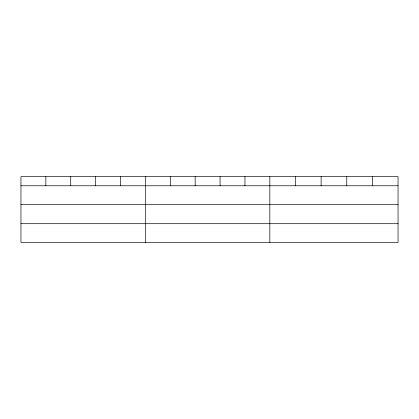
<?xml version="1.0" encoding="UTF-8"?>
<svg xmlns="http://www.w3.org/2000/svg" width="419" height="419" viewBox="0 0 419 419"><rect width="100%" height="100%" fill="white"/><g stroke="black" fill="none" stroke-linecap="round" stroke-linejoin="round"><path stroke-width="0.63" d="M398.05 204.451L398.05 176.619L20.95 176.619L20.95 242.381L398.05 242.381L398.05 204.451L20.95 204.451M20.95 185.769L398.05 185.769M20.95 223.699L398.05 223.699M372.407 176.619L372.407 185.769M346.764 176.619L346.764 185.769M321.122 176.619L321.122 185.769M295.479 176.619L295.479 185.769M269.836 176.619L269.836 242.381M244.947 176.619L244.947 185.769M220.059 176.619L220.059 185.769M195.17 176.619L195.17 185.769M170.282 176.619L170.282 185.769M145.393 176.619L145.393 242.381M120.504 176.619L120.504 185.769M95.616 176.619L95.616 185.769M70.727 176.619L70.727 185.769M45.839 176.619L45.839 185.769"/></g></svg>
